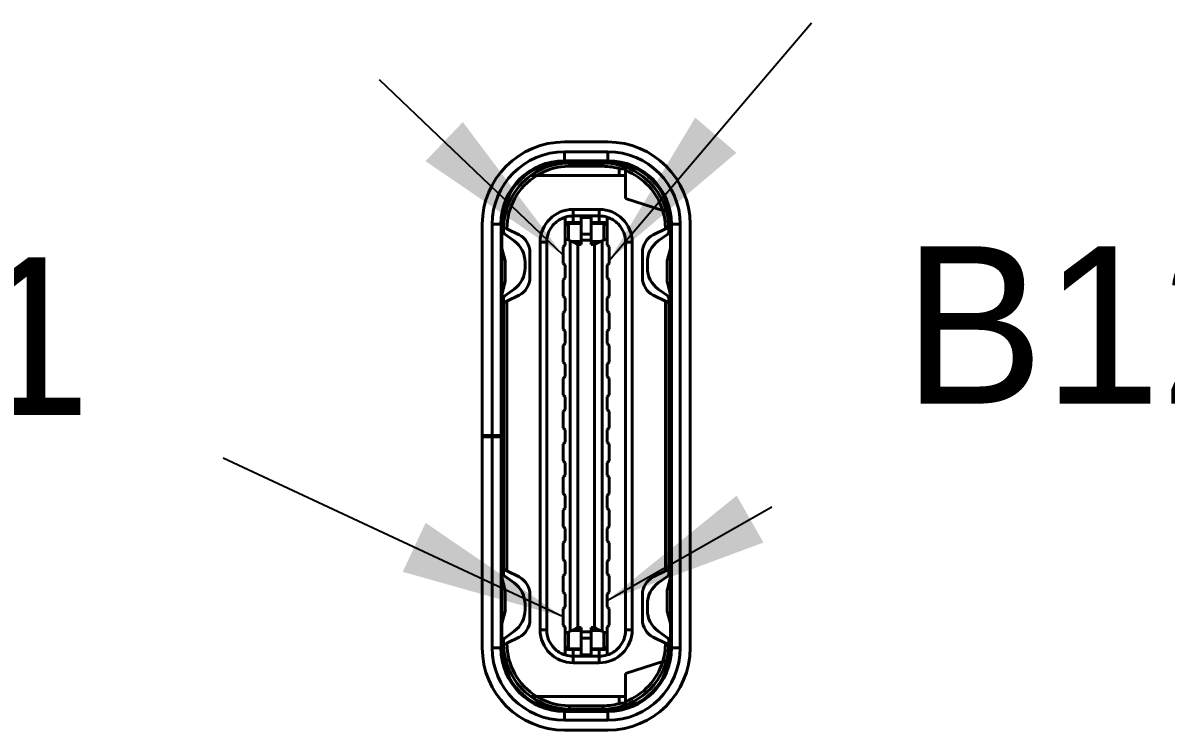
# Model space of a CAD drawing. Header units: millimetres. Extents: x 15 to 205, y 5 to 292.
# Drawn here: x 145.28 to 162.66, y 165.36 to 176.11 of the extents above; entities that cross this region are included whole.
import ezdxf

# ---------------------------------------------------------------- set-up
doc = ezdxf.new("R2010")
doc.units = ezdxf.units.MM
doc.layers.add('Annotations', color=7, linetype='Continuous')
doc.layers.add('Geometries', color=7, linetype='Continuous')
doc.dimstyles.new('ISO-25', dxfattribs={"dimtxt": 2.5, "dimasz": 2.5, "dimexe": 1.25, "dimexo": 0.625, "dimtad": 1, "dimtxsty": 'Standard', "dimcen": 2.5, "dimadec": 0, "dimazin": 0, "dimtfac": 1, "dimtmove": 0, "dimatfit": 3, "dimfxl": 1, "dimarcsym": 0})

msp = doc.modelspace()

# ---------------------------------------------------------------- linework, layer by layer
at = {"layer": 'Geometries', "linetype": 'Continuous', "lineweight": 40}
for p, q in [((154.174, 174.301), (153.514, 174.301)), ((153.514, 174.016), (153.514, 174.151)), ((153.514, 174.151), (154.174, 174.151)), ((153.514, 174.016), (153.514, 174.001)), ((153.514, 174.016), (154.174, 174.016)), ((153.514, 174.001), (153.694, 174.001)), ((153.694, 173.981), (153.694, 174.001)), ((153.694, 174.001), (153.994, 174.001)), ((153.994, 174.001), (154.174, 174.001)), ((153.994, 174.001), (153.994, 173.981)), ((154.174, 174.016), (154.174, 174.151)), ((154.174, 174.001), (154.174, 174.016)), ((153.694, 173.981), (153.589, 173.981)), ((153.589, 173.931), (153.589, 173.981)), ((154.099, 173.931), (153.589, 173.931)), ((153.994, 173.981), (153.694, 173.981)), ((154.099, 173.981), (153.994, 173.981)), ((154.099, 173.931), (154.099, 173.981)), ((154.344, 173.891), (154.372, 173.891)), ((154.344, 173.791), (154.344, 173.891)), ((154.372, 173.891), (154.444, 173.891)), ((154.444, 173.866), (154.444, 173.891)), ((154.444, 173.791), (154.444, 173.866)), ((153.093, 173.791), (153.003, 173.791)), ((154.344, 173.791), (153.093, 173.791)), ((154.444, 173.791), (154.344, 173.791)), ((154.444, 173.441), (154.444, 173.791)), ((154.444, 173.441), (155.007, 173.26)), ((153.524, 173.051), (153.524, 173.158)), ((154.044, 173.276), (153.644, 173.276)), ((153.644, 173.176), (153.644, 173.276)), ((153.769, 173.176), (153.644, 173.176)), ((153.644, 173.076), (153.644, 173.176)), ((153.769, 173.154), (153.769, 173.176)), ((153.769, 173.176), (153.919, 173.176)), ((153.769, 173.154), (153.769, 173.076)), ((153.769, 173.154), (153.919, 173.154)), ((153.919, 173.154), (153.919, 173.176)), ((154.044, 173.176), (153.919, 173.176)), ((153.919, 173.154), (153.919, 173.076)), ((154.044, 173.176), (154.044, 173.276)), ((154.044, 173.076), (154.044, 173.176)), ((154.164, 173.158), (154.164, 173.051)), ((155.065, 173.242), (155.007, 173.26)), ((152.264, 173.051), (152.264, 169.841)), ((152.55, 173.051), (152.414, 173.051)), ((152.414, 169.841), (152.414, 173.051)), ((152.564, 173.051), (152.55, 173.051)), ((152.55, 169.841), (152.55, 173.051)), ((152.564, 173.051), (152.564, 172.982)), ((152.564, 172.982), (152.564, 172.681)), ((152.574, 172.939), (152.574, 172.981)), ((152.589, 172.981), (152.574, 172.981)), ((152.589, 172.916), (152.589, 172.981)), ((152.59, 173.006), (152.639, 172.981)), ((152.639, 172.981), (152.823, 172.889)), ((153.524, 173.051), (153.524, 173.026)), ((153.524, 173.026), (153.524, 173.016)), ((153.524, 172.783), (153.524, 173.016)), ((153.574, 173.076), (153.574, 173.063)), ((153.574, 173.076), (153.644, 173.076)), ((153.574, 172.811), (153.574, 173.063)), ((153.574, 173.063), (153.769, 173.063)), ((153.644, 173.076), (153.769, 173.076)), ((153.769, 173.076), (153.769, 173.063)), ((153.769, 173.063), (153.769, 172.901)), ((153.919, 173.076), (154.044, 173.076)), ((153.919, 173.076), (153.919, 173.063)), ((153.919, 173.063), (153.919, 172.901)), ((153.919, 173.063), (154.114, 173.063)), ((154.044, 173.076), (154.114, 173.076)), ((154.114, 173.076), (154.114, 173.063)), ((154.114, 173.063), (154.114, 172.811)), ((154.164, 173.026), (154.164, 173.051)), ((154.164, 173.026), (154.164, 173.016)), ((154.164, 173.016), (154.164, 172.783)), ((154.865, 172.889), (155.049, 172.981)), ((155.049, 172.981), (155.099, 173.006)), ((155.114, 172.981), (155.099, 172.981)), ((155.099, 172.916), (155.099, 172.981)), ((155.114, 172.939), (155.114, 172.981)), ((155.124, 173.051), (155.139, 173.051)), ((155.124, 172.982), (155.124, 173.051)), ((155.124, 172.681), (155.124, 172.982)), ((155.139, 166.611), (155.139, 173.051)), ((155.139, 173.051), (155.274, 173.051)), ((155.274, 173.051), (155.274, 166.611)), ((155.424, 166.611), (155.424, 173.051)), ((152.748, 172.798), (152.606, 172.901)), ((153.244, 172.776), (153.144, 172.776)), ((153.144, 172.776), (153.144, 166.886)), ((153.244, 166.886), (153.244, 172.776)), ((153.524, 172.736), (153.524, 172.783)), ((153.574, 172.811), (153.599, 172.798)), ((153.599, 166.863), (153.599, 172.798)), ((153.626, 172.788), (153.769, 172.788)), ((153.769, 172.808), (153.769, 172.901)), ((153.769, 172.901), (153.919, 172.901)), ((153.769, 172.788), (153.769, 172.808)), ((153.769, 172.808), (153.919, 172.808)), ((153.769, 172.741), (153.769, 172.788)), ((153.919, 172.808), (153.919, 172.901)), ((153.919, 172.788), (153.919, 172.808)), ((153.919, 172.788), (154.062, 172.788)), ((153.919, 172.741), (153.919, 172.788)), ((154.089, 172.798), (154.114, 172.811)), ((154.089, 172.798), (154.089, 166.863)), ((154.164, 172.783), (154.164, 172.736)), ((154.444, 166.886), (154.444, 172.776)), ((154.444, 172.776), (154.544, 172.776)), ((154.544, 166.886), (154.544, 172.776)), ((154.94, 172.798), (155.083, 172.901)), ((152.564, 172.681), (152.564, 171.981)), ((152.564, 172.681), (152.606, 172.513)), ((152.989, 172.621), (152.989, 172.241)), ((153.494, 172.706), (153.524, 172.736)), ((153.494, 172.706), (153.494, 172.456)), ((153.719, 166.921), (153.719, 172.741)), ((153.719, 172.741), (153.769, 172.741)), ((153.919, 172.741), (153.969, 172.741)), ((153.969, 172.741), (153.969, 166.921)), ((154.194, 172.706), (154.164, 172.736)), ((154.194, 172.706), (154.194, 172.546)), ((154.699, 172.241), (154.699, 172.621)), ((155.124, 172.681), (155.082, 172.513)), ((155.124, 171.981), (155.124, 172.681)), ((152.614, 172.482), (152.606, 172.513)), ((152.614, 172.482), (152.614, 172.481)), ((152.614, 172.181), (152.614, 172.481)), ((152.914, 172.474), (152.914, 172.388)), ((153.524, 172.426), (153.494, 172.456)), ((153.524, 172.236), (153.524, 172.426)), ((154.164, 172.426), (154.194, 172.456)), ((154.164, 172.426), (154.164, 172.236)), ((154.194, 172.456), (154.194, 172.546)), ((154.774, 172.474), (154.774, 172.388)), ((155.075, 172.482), (155.074, 172.481)), ((155.074, 172.181), (155.074, 172.481)), ((155.082, 172.513), (155.075, 172.482)), ((152.564, 171.981), (152.614, 172.181)), ((153.494, 172.206), (153.524, 172.236)), ((153.494, 172.206), (153.494, 172.116)), ((153.494, 172.116), (153.494, 171.956)), ((154.194, 172.206), (154.164, 172.236)), ((154.194, 172.206), (154.194, 172.046)), ((155.124, 171.981), (155.074, 172.181)), ((152.564, 171.981), (152.564, 171.88)), ((152.589, 171.856), (152.589, 171.946)), ((152.748, 172.063), (152.606, 171.961)), ((152.823, 171.973), (152.639, 171.881)), ((153.524, 171.926), (153.494, 171.956)), ((153.524, 171.736), (153.524, 171.926)), ((154.164, 171.926), (154.194, 171.956)), ((154.164, 171.926), (154.164, 171.736)), ((154.194, 172.046), (154.194, 171.956)), ((155.049, 171.881), (154.865, 171.973)), ((154.94, 172.063), (155.083, 171.961)), ((155.099, 171.856), (155.099, 171.946)), ((155.124, 171.88), (155.124, 171.981)), ((152.564, 171.88), (152.564, 171.586)), ((152.639, 171.881), (152.589, 171.856)), ((152.589, 171.856), (152.589, 171.516)), ((152.639, 171.881), (152.639, 167.781)), ((153.494, 171.706), (153.524, 171.736)), ((154.194, 171.706), (154.164, 171.736)), ((155.049, 171.881), (155.099, 171.856)), ((155.049, 167.781), (155.049, 171.881)), ((155.099, 171.516), (155.099, 171.856)), ((155.124, 171.586), (155.124, 171.88)), ((152.564, 171.586), (152.564, 170.959)), ((153.494, 171.706), (153.494, 171.456)), ((154.194, 171.706), (154.194, 171.546)), ((155.124, 170.959), (155.124, 171.586)), ((152.589, 171.516), (152.578, 171.536)), ((152.589, 171.516), (152.589, 170.916)), ((153.524, 171.426), (153.494, 171.456)), ((153.524, 171.236), (153.524, 171.426)), ((154.164, 171.426), (154.194, 171.456)), ((154.164, 171.426), (154.164, 171.236)), ((154.194, 171.546), (154.194, 171.456)), ((155.099, 171.516), (155.111, 171.536)), ((155.099, 170.916), (155.099, 171.516)), ((153.494, 171.206), (153.524, 171.236)), ((154.194, 171.206), (154.164, 171.236)), ((153.494, 171.206), (153.494, 170.956)), ((154.194, 171.206), (154.194, 171.046)), ((154.194, 171.046), (154.194, 170.956)), ((152.564, 170.959), (152.564, 169.841)), ((152.564, 170.959), (152.589, 170.916)), ((152.589, 170.916), (152.589, 168.746)), ((153.524, 170.926), (153.494, 170.956)), ((153.524, 170.736), (153.524, 170.926)), ((154.164, 170.926), (154.194, 170.956)), ((154.164, 170.926), (154.164, 170.736)), ((155.124, 170.959), (155.099, 170.916)), ((155.099, 168.746), (155.099, 170.916)), ((155.124, 168.703), (155.124, 170.959)), ((153.494, 170.706), (153.524, 170.736)), ((153.494, 170.706), (153.494, 170.456)), ((154.194, 170.706), (154.164, 170.736)), ((154.194, 170.706), (154.194, 170.546)), ((154.194, 170.546), (154.194, 170.456)), ((153.524, 170.426), (153.494, 170.456)), ((153.524, 170.236), (153.524, 170.426)), ((154.164, 170.426), (154.194, 170.456)), ((154.164, 170.426), (154.164, 170.236)), ((153.494, 170.206), (153.524, 170.236)), ((153.494, 170.206), (153.494, 169.956)), ((154.194, 170.206), (154.164, 170.236)), ((154.194, 170.206), (154.194, 170.046)), ((154.194, 170.046), (154.194, 169.956)), ((152.264, 169.841), (152.264, 169.821)), ((152.264, 169.841), (152.414, 169.841)), ((152.264, 169.821), (152.414, 169.821)), ((152.264, 166.611), (152.264, 169.821)), ((152.414, 169.841), (152.55, 169.841)), ((152.414, 169.821), (152.414, 166.611)), ((152.55, 169.821), (152.414, 169.821)), ((152.55, 169.841), (152.564, 169.841)), ((152.55, 169.821), (152.564, 169.821)), ((152.55, 169.821), (152.55, 166.611)), ((152.564, 169.841), (152.564, 169.821)), ((152.564, 168.703), (152.564, 169.821)), ((153.524, 169.926), (153.494, 169.956)), ((153.524, 169.736), (153.524, 169.926)), ((154.164, 169.926), (154.194, 169.956)), ((154.164, 169.926), (154.164, 169.736)), ((153.494, 169.706), (153.524, 169.736)), ((153.494, 169.456), (153.494, 169.706)), ((154.194, 169.706), (154.164, 169.736)), ((154.194, 169.706), (154.194, 169.546)), ((154.194, 169.546), (154.194, 169.456)), ((153.524, 169.426), (153.494, 169.456)), ((153.524, 169.236), (153.524, 169.426)), ((154.164, 169.426), (154.194, 169.456)), ((154.164, 169.426), (154.164, 169.236)), ((153.494, 169.206), (153.524, 169.236)), ((153.494, 169.116), (153.494, 169.206)), ((154.194, 169.206), (154.164, 169.236)), ((154.194, 169.206), (154.194, 169.046)), ((153.494, 168.956), (153.494, 169.116)), ((153.524, 168.926), (153.494, 168.956)), ((154.164, 168.926), (154.194, 168.956)), ((154.194, 168.956), (154.194, 169.046)), ((153.524, 168.736), (153.524, 168.926)), ((154.164, 168.926), (154.164, 168.736)), ((152.564, 168.703), (152.589, 168.746)), ((152.564, 168.076), (152.564, 168.703)), ((152.589, 168.746), (152.589, 168.146)), ((153.494, 168.706), (153.524, 168.736)), ((153.494, 168.456), (153.494, 168.706)), ((154.194, 168.706), (154.164, 168.736)), ((154.194, 168.706), (154.194, 168.546)), ((155.124, 168.703), (155.099, 168.746)), ((155.099, 168.146), (155.099, 168.746)), ((155.124, 168.076), (155.124, 168.703)), ((153.494, 168.456), (153.524, 168.426)), ((153.524, 168.236), (153.524, 168.426)), ((154.164, 168.426), (154.194, 168.456)), ((154.164, 168.426), (154.164, 168.236)), ((154.194, 168.546), (154.194, 168.456)), ((152.589, 168.146), (152.578, 168.126)), ((152.589, 168.146), (152.589, 167.806)), ((153.494, 168.206), (153.524, 168.236)), ((153.494, 168.206), (153.494, 168.116)), ((153.494, 167.956), (153.494, 168.116)), ((154.194, 168.206), (154.164, 168.236)), ((154.194, 168.206), (154.194, 168.046)), ((155.099, 168.146), (155.111, 168.126)), ((155.099, 167.806), (155.099, 168.146)), ((152.564, 167.782), (152.564, 168.076)), ((153.494, 167.956), (153.524, 167.926)), ((153.524, 167.736), (153.524, 167.926)), ((154.164, 167.926), (154.194, 167.956)), ((154.164, 167.926), (154.164, 167.736)), ((154.194, 168.046), (154.194, 167.956)), ((155.124, 167.782), (155.124, 168.076)), ((152.564, 167.681), (152.564, 167.782)), ((152.589, 167.806), (152.589, 167.716)), ((152.639, 167.781), (152.589, 167.806)), ((152.639, 167.781), (152.823, 167.689)), ((153.494, 167.706), (153.524, 167.736)), ((154.194, 167.706), (154.164, 167.736)), ((155.049, 167.781), (154.865, 167.689)), ((155.049, 167.781), (155.099, 167.806)), ((155.099, 167.716), (155.099, 167.806)), ((155.124, 167.681), (155.124, 167.782)), ((152.564, 166.981), (152.564, 167.681)), ((152.564, 167.681), (152.614, 167.481)), ((152.748, 167.598), (152.606, 167.701)), ((153.494, 167.456), (153.494, 167.706)), ((154.194, 167.546), (154.194, 167.706)), ((154.94, 167.598), (155.083, 167.701)), ((155.124, 167.681), (155.074, 167.481)), ((155.124, 166.981), (155.124, 167.681)), ((152.614, 167.481), (152.614, 167.181)), ((152.989, 167.421), (152.989, 167.041)), ((153.524, 167.426), (153.494, 167.456)), ((153.524, 167.236), (153.524, 167.426)), ((154.164, 167.426), (154.194, 167.456)), ((154.164, 167.426), (154.164, 167.236)), ((154.194, 167.456), (154.194, 167.546)), ((154.699, 167.041), (154.699, 167.421)), ((155.074, 167.481), (155.074, 167.181)), ((152.914, 167.188), (152.914, 167.274)), ((153.524, 167.236), (153.494, 167.206)), ((154.194, 167.206), (154.164, 167.236)), ((154.774, 167.188), (154.774, 167.274)), ((152.564, 166.981), (152.606, 167.148)), ((152.606, 167.148), (152.614, 167.18)), ((152.614, 167.18), (152.614, 167.181)), ((153.494, 166.956), (153.494, 167.206)), ((154.194, 166.956), (154.194, 167.206)), ((155.075, 167.18), (155.074, 167.181)), ((155.075, 167.18), (155.082, 167.148)), ((155.124, 166.981), (155.082, 167.148)), ((152.564, 166.68), (152.564, 166.981)), ((152.748, 166.863), (152.606, 166.761)), ((153.244, 166.886), (153.144, 166.886)), ((153.494, 166.956), (153.524, 166.926)), ((153.524, 166.886), (153.524, 166.926)), ((153.524, 166.879), (153.524, 166.886)), ((153.524, 166.879), (153.524, 166.645)), ((153.574, 166.851), (153.599, 166.863)), ((153.626, 166.874), (153.769, 166.874)), ((153.719, 166.921), (153.769, 166.921)), ((153.769, 166.921), (153.769, 166.874)), ((153.769, 166.874), (153.769, 166.854)), ((153.919, 166.921), (153.919, 166.874)), ((153.919, 166.921), (153.969, 166.921)), ((153.919, 166.874), (153.919, 166.854)), ((153.919, 166.874), (154.062, 166.874)), ((154.089, 166.863), (154.114, 166.851)), ((154.164, 166.926), (154.194, 166.956)), ((154.164, 166.926), (154.164, 166.879)), ((154.164, 166.645), (154.164, 166.879)), ((154.544, 166.886), (154.444, 166.886)), ((154.94, 166.863), (155.083, 166.761)), ((155.124, 166.68), (155.124, 166.981)), ((152.574, 166.681), (152.574, 166.723)), ((152.589, 166.681), (152.589, 166.746)), ((152.823, 166.773), (152.639, 166.681)), ((153.574, 166.851), (153.574, 166.599)), ((153.769, 166.854), (153.919, 166.854)), ((153.769, 166.854), (153.769, 166.761)), ((153.769, 166.599), (153.769, 166.761)), ((153.769, 166.761), (153.919, 166.761)), ((153.919, 166.854), (153.919, 166.761)), ((153.919, 166.599), (153.919, 166.761)), ((154.114, 166.599), (154.114, 166.851)), ((155.049, 166.681), (154.865, 166.773)), ((155.099, 166.681), (155.099, 166.746)), ((155.114, 166.681), (155.114, 166.723)), ((152.55, 166.611), (152.414, 166.611)), ((152.564, 166.611), (152.55, 166.611)), ((152.564, 166.611), (152.564, 166.68)), ((152.574, 166.681), (152.589, 166.681)), ((152.59, 166.656), (152.639, 166.681)), ((153.524, 166.636), (153.524, 166.645)), ((153.524, 166.611), (153.524, 166.636)), ((153.524, 166.504), (153.524, 166.611)), ((153.574, 166.599), (153.769, 166.599)), ((153.574, 166.586), (153.574, 166.599)), ((153.574, 166.586), (153.644, 166.586)), ((153.644, 166.586), (153.644, 166.486)), ((153.644, 166.586), (153.769, 166.586)), ((153.769, 166.586), (153.769, 166.599)), ((153.769, 166.507), (153.769, 166.586)), ((153.919, 166.586), (153.919, 166.599)), ((153.919, 166.599), (154.114, 166.599)), ((153.919, 166.586), (154.044, 166.586)), ((153.919, 166.507), (153.919, 166.586)), ((154.044, 166.586), (154.044, 166.486)), ((154.044, 166.586), (154.114, 166.586)), ((154.114, 166.586), (154.114, 166.599)), ((154.164, 166.636), (154.164, 166.645)), ((154.164, 166.636), (154.164, 166.611)), ((154.164, 166.611), (154.164, 166.504)), ((155.099, 166.656), (155.049, 166.681)), ((155.099, 166.681), (155.114, 166.681)), ((155.124, 166.611), (155.124, 166.68)), ((155.124, 166.611), (155.139, 166.611)), ((155.139, 166.611), (155.274, 166.611)), ((153.644, 166.486), (153.644, 166.386)), ((153.644, 166.486), (153.769, 166.486)), ((154.044, 166.386), (153.644, 166.386)), ((153.769, 166.507), (153.919, 166.507)), ((153.769, 166.507), (153.769, 166.486)), ((153.769, 166.486), (153.919, 166.486)), ((153.919, 166.507), (153.919, 166.486)), ((153.919, 166.486), (154.044, 166.486)), ((154.044, 166.486), (154.044, 166.386)), ((155.007, 166.402), (154.444, 166.221)), ((155.007, 166.402), (155.065, 166.42)), ((154.444, 165.871), (154.444, 166.221)), ((153.003, 165.871), (153.093, 165.871)), ((154.344, 165.871), (153.093, 165.871)), ((154.344, 165.771), (154.344, 165.871)), ((154.444, 165.871), (154.344, 165.871)), ((154.444, 165.796), (154.444, 165.871)), ((153.514, 165.661), (153.694, 165.661)), ((153.514, 165.646), (153.514, 165.661)), ((153.514, 165.646), (154.174, 165.646)), ((153.514, 165.646), (153.514, 165.511)), ((153.589, 165.731), (153.589, 165.681)), ((153.589, 165.731), (154.099, 165.731)), ((153.589, 165.681), (153.694, 165.681)), ((153.694, 165.681), (153.694, 165.661)), ((153.994, 165.681), (153.694, 165.681)), ((153.694, 165.661), (153.994, 165.661)), ((153.994, 165.661), (153.994, 165.681)), ((153.994, 165.681), (154.099, 165.681)), ((153.994, 165.661), (154.174, 165.661)), ((154.099, 165.731), (154.099, 165.681)), ((154.174, 165.661), (154.174, 165.646)), ((154.174, 165.646), (154.174, 165.511)), ((154.344, 165.771), (154.372, 165.771)), ((154.372, 165.771), (154.444, 165.771)), ((154.444, 165.771), (154.444, 165.796)), ((153.514, 165.511), (154.174, 165.511)), ((154.174, 165.361), (153.514, 165.361))]:
    msp.add_line(p, q, dxfattribs=at)
at = {"layer": 'Geometries', "linetype": 'Continuous', "lineweight": 40, "flags": 128}
for points in [[(153.244, 172.776), (153.244, 172.789), (153.245, 172.796)], [(153.245, 172.796), (153.245, 172.803), (153.246, 172.816), (153.248, 172.83), (153.25, 172.844), (153.252, 172.856)], [(153.574, 172.811), (153.57, 172.813), (153.565, 172.815), (153.56, 172.816), (153.556, 172.816), (153.552, 172.816), (153.549, 172.816), (153.545, 172.816), (153.542, 172.814), (153.539, 172.813), (153.536, 172.811), (153.534, 172.81), (153.532, 172.808), (153.531, 172.805), (153.529, 172.803), (153.528, 172.8), (153.527, 172.798), (153.526, 172.795), (153.525, 172.792), (153.524, 172.787), (153.524, 172.783)], [(153.626, 172.788), (153.619, 172.79), (153.612, 172.793), (153.605, 172.796), (153.599, 172.798)], [(153.719, 172.741), (153.717, 172.743), (153.71, 172.746), (153.702, 172.751), (153.693, 172.756), (153.685, 172.761), (153.676, 172.766), (153.668, 172.77), (153.659, 172.774), (153.652, 172.778), (153.646, 172.781), (153.639, 172.784), (153.632, 172.786), (153.626, 172.788)], [(154.062, 172.788), (154.056, 172.786), (154.049, 172.784), (154.043, 172.781), (154.036, 172.778), (154.029, 172.774), (154.021, 172.77), (154.012, 172.766), (154.004, 172.761), (153.995, 172.756), (153.987, 172.751), (153.978, 172.746), (153.971, 172.743), (153.969, 172.741)], [(154.089, 172.798), (154.083, 172.796), (154.077, 172.793), (154.07, 172.79), (154.062, 172.788)], [(154.164, 172.783), (154.164, 172.787), (154.163, 172.792), (154.163, 172.795), (154.162, 172.798), (154.161, 172.8), (154.159, 172.803), (154.158, 172.805), (154.156, 172.808), (154.154, 172.81), (154.152, 172.811), (154.15, 172.813), (154.147, 172.814), (154.143, 172.816), (154.14, 172.816), (154.136, 172.816), (154.133, 172.816), (154.128, 172.816), (154.123, 172.815), (154.119, 172.813), (154.114, 172.811)], [(153.524, 166.879), (153.524, 166.875), (153.525, 166.87), (153.526, 166.867), (153.527, 166.864), (153.528, 166.861), (153.529, 166.859), (153.531, 166.856), (153.532, 166.854), (153.534, 166.852), (153.536, 166.85), (153.539, 166.849), (153.542, 166.847), (153.545, 166.846), (153.549, 166.846), (153.552, 166.845), (153.556, 166.845), (153.56, 166.846), (153.565, 166.847), (153.57, 166.849), (153.574, 166.851)], [(153.626, 166.874), (153.619, 166.871), (153.612, 166.869), (153.605, 166.866), (153.599, 166.863)], [(153.626, 166.874), (153.632, 166.876), (153.639, 166.878), (153.646, 166.881), (153.652, 166.884), (153.659, 166.887), (153.668, 166.892), (153.676, 166.896), (153.685, 166.901), (153.693, 166.906), (153.702, 166.911), (153.71, 166.915), (153.717, 166.919), (153.719, 166.921)], [(153.969, 166.921), (153.971, 166.919), (153.981, 166.914), (153.99, 166.909), (153.999, 166.903), (154.008, 166.898), (154.018, 166.893), (154.027, 166.889), (154.033, 166.886), (154.04, 166.882), (154.046, 166.88), (154.053, 166.877), (154.059, 166.875), (154.062, 166.874)], [(154.089, 166.863), (154.083, 166.866), (154.077, 166.869), (154.07, 166.871), (154.062, 166.874)], [(154.114, 166.851), (154.119, 166.849), (154.123, 166.847), (154.128, 166.846), (154.133, 166.845), (154.136, 166.845), (154.14, 166.846), (154.143, 166.846), (154.147, 166.847), (154.15, 166.849), (154.152, 166.85), (154.154, 166.852), (154.156, 166.854), (154.158, 166.856), (154.159, 166.859), (154.161, 166.861), (154.162, 166.864), (154.163, 166.867), (154.163, 166.87), (154.164, 166.875), (154.164, 166.879)], [(154.436, 166.806), (154.439, 166.819), (154.441, 166.833), (154.442, 166.846), (154.443, 166.86), (154.444, 166.866)], [(154.444, 166.866), (154.444, 166.873), (154.444, 166.886)]]:
    msp.add_lwpolyline(points, dxfattribs=at)
at = {"layer": 'Geometries', "linetype": 'Continuous', "lineweight": 40}
for centre, radius, start, end in [((153.514, 173.051), 1.25, 90, 180), ((154.174, 173.051), 1.25, 0, 90), ((153.514, 173.051), 1.1, 90, 180), ((153.514, 173.051), 0.965, 90, 180), ((153.514, 173.051), 0.95, 90, 180), ((154.174, 173.051), 1.1, 0, 90), ((154.174, 173.051), 0.965, 0, 90), ((154.174, 173.051), 0.95, 0, 90), ((153.589, 172.981), 1, 90, 125.9041), ((153.589, 172.981), 0.95, 90, 121.5009), ((154.099, 172.981), 1, 15.125, 90), ((154.099, 172.981), 0.95, 73.3144, 90), ((154.099, 172.981), 0.95, 17.0996, 68.7057), ((153.589, 172.981), 1, 125.9041, 178.5763), ((153.589, 172.981), 0.95, 121.5009, 180), ((153.644, 172.776), 0.5, 90, 180), ((153.644, 172.776), 0.4, 107.4576, 135.5691), ((153.644, 172.776), 0.4, 90, 107.4576), ((154.044, 172.776), 0.5, 0, 90), ((154.044, 172.776), 0.4, 72.5424, 90), ((154.044, 172.776), 0.4, 44.4309, 72.5424), ((154.099, 172.981), 0.95, 0, 17.0996), ((154.099, 172.981), 1, 1.4237, 15.125), ((152.664, 172.982), 0.1, 180, 205.8419), ((153.589, 172.981), 1, 178.5763, 180), ((153.644, 172.776), 0.4, 135.5691, 168.4631), ((153.644, 172.776), 0.3, 111.6974, 113.5782), ((153.574, 173.026), 0.05, 144.9076, 180), ((153.574, 173.026), 0.05, 90, 144.9076), ((154.114, 173.026), 0.05, 35.0924, 90), ((154.114, 173.026), 0.05, 0, 35.0924), ((154.044, 172.776), 0.3, 66.4218, 68.3026), ((154.044, 172.776), 0.4, 0, 44.4309), ((154.099, 172.981), 1, 0, 1.4237), ((155.024, 172.982), 0.1, 334.1581, 0), ((152.664, 172.982), 0.1, 205.8419, 221.4096), ((152.664, 172.982), 0.1, 221.4096, 234.2266), ((152.514, 172.474), 0.4, 0, 54.2266), ((152.689, 172.621), 0.3, 0, 63.4349), ((154.999, 172.621), 0.3, 116.5651, 180), ((155.174, 172.474), 0.4, 125.7734, 180), ((155.024, 172.982), 0.1, 305.7734, 318.5904), ((155.024, 172.982), 0.1, 318.5904, 334.1581), ((152.514, 172.474), 0.1, 4.8208, 23.2517), ((155.174, 172.474), 0.1, 156.7483, 175.1792), ((152.514, 172.388), 0.4, 305.7734, 0), ((155.174, 172.388), 0.4, 180, 234.2266), ((152.689, 172.241), 0.3, 296.5651, 0), ((154.999, 172.241), 0.3, 180, 243.4349), ((152.664, 171.88), 0.1, 138.5904, 180), ((152.664, 171.88), 0.1, 125.7734, 138.5904), ((155.024, 171.88), 0.1, 41.4096, 54.2266), ((155.024, 171.88), 0.1, 0, 41.4096), ((152.664, 171.586), 0.1, 180, 210), ((155.024, 171.586), 0.1, 330, 0), ((152.664, 168.076), 0.1, 150, 180), ((155.024, 168.076), 0.1, 0, 30), ((152.664, 167.782), 0.1, 180, 221.4096), ((155.024, 167.782), 0.1, 318.5904, 0), ((152.664, 167.782), 0.1, 221.4096, 234.2266), ((152.514, 167.274), 0.4, 0, 54.2266), ((152.689, 167.421), 0.3, 0, 63.4349), ((154.999, 167.421), 0.3, 116.5651, 180), ((155.174, 167.274), 0.4, 125.7734, 180), ((155.024, 167.782), 0.1, 305.7734, 318.5904), ((152.514, 167.188), 0.1, 336.7483, 355.1792), ((152.514, 167.188), 0.4, 305.7734, 0), ((152.689, 167.041), 0.3, 296.5651, 0), ((154.999, 167.041), 0.3, 180, 243.4349), ((155.174, 167.188), 0.4, 180, 234.2266), ((155.174, 167.188), 0.1, 184.8208, 203.2517), ((153.644, 166.886), 0.5, 180, 270), ((153.644, 166.886), 0.4, 180, 224.4285), ((154.044, 166.886), 0.5, 270, 0), ((152.664, 166.68), 0.1, 154.1581, 180), ((152.664, 166.68), 0.1, 138.5904, 154.1581), ((152.664, 166.68), 0.1, 125.7734, 138.5904), ((154.044, 166.886), 0.4, 315.5715, 348.4631), ((155.024, 166.68), 0.1, 41.4096, 54.2266), ((155.024, 166.68), 0.1, 25.8419, 41.4096), ((155.024, 166.68), 0.1, 0, 25.8419), ((153.514, 166.611), 1.25, 180, 270), ((153.514, 166.611), 1.1, 180, 270), ((153.514, 166.611), 0.965, 180, 270), ((153.514, 166.611), 0.95, 180, 270), ((153.589, 166.681), 1, 180, 181.4237), ((153.589, 166.681), 1, 181.4237, 234.0959), ((153.589, 166.681), 0.95, 180, 238.4991), ((153.644, 166.886), 0.4, 224.4285, 252.5424), ((153.574, 166.636), 0.05, 180, 215.0924), ((153.644, 166.886), 0.3, 246.4218, 248.3026), ((153.574, 166.636), 0.05, 215.0924, 270), ((154.114, 166.636), 0.05, 270, 324.9076), ((154.114, 166.636), 0.05, 324.9076, 0), ((154.044, 166.886), 0.3, 291.6974, 293.5782), ((154.044, 166.886), 0.4, 287.4576, 315.5715), ((154.174, 166.611), 0.95, 270, 0), ((154.174, 166.611), 1.25, 270, 0), ((154.174, 166.611), 1.1, 270, 0), ((154.174, 166.611), 0.965, 270, 0), ((154.099, 166.681), 0.95, 342.9004, 0), ((154.099, 166.681), 1, 344.875, 358.5763), ((154.099, 166.681), 1, 358.5763, 0), ((153.644, 166.886), 0.4, 252.5424, 270), ((154.044, 166.886), 0.4, 270, 287.4576), ((154.099, 166.681), 1, 270, 344.875), ((154.099, 166.681), 0.95, 291.2943, 342.9004), ((153.589, 166.681), 1, 234.0959, 270), ((153.589, 166.681), 0.95, 238.4991, 270), ((154.099, 166.681), 0.95, 270, 286.6856)]:
    msp.add_arc(centre, radius, start, end, dxfattribs=at)
for centre, major_axis, start_param, end_param in [((153.574, 173.016), (-0.05, 0), 4.712389, 6.283185), ((154.114, 173.016), (0.05, 0), 0, 1.570796), ((153.574, 166.645), (-0.05, 0), 0, 1.570796), ((154.114, 166.645), (0.05, 0), 4.712389, 6.283185)]:
    msp.add_ellipse(centre, major_axis=major_axis, ratio=0.936329, start_param=start_param, end_param=end_param, dxfattribs=at)

# ---------------------------------------------------------------- texts
at = {"layer": 'Annotations', "linetype": 'Continuous', "lineweight": 15, "char_height": 1.79438, "width": 84.66672, "attachment_point": 4}
for s, insert in [('{\\fSF-Mono-Regular-Extended.ttf|b0|i0|c0|p0;\\H1.333333x;B12}', (158.666, 171.52)), ('{\\fSF-Mono-Regular-Extended.ttf|b0|i0|c0|p0;\\H1.333333x;A1}', (142.398, 171.349))]:
    msp.add_mtext(s, dxfattribs=dict(at, insert=insert))

# ---------------------------------------------------------------- leaders
at = {"layer": 'Annotations', "linetype": 'Continuous', "lineweight": 15}
for points in [[(154.194, 172.501), (157.27, 176.111)], [(153.494, 172.581), (150.703, 175.243)], [(153.494, 167.081), (148.324, 169.497)], [(154.164, 167.331), (156.666, 168.757)]]:
    msp.add_leader(points, dimstyle='ISO-25', dxfattribs=at)

doc.saveas('drawing.dxf')
